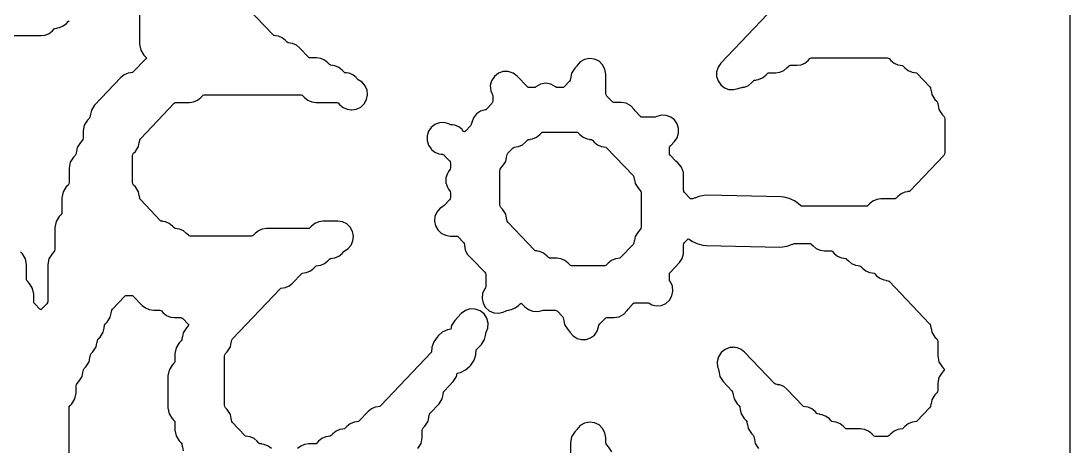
# Model space of a CAD drawing. Header units: millimetres. Extents: x 0 to 63, y 0 to 126.
# Drawn here: x 29.76 to 63.27, y 75.57 to 89.16 of the extents above; entities that cross this region are included whole.
import ezdxf

# ---------------------------------------------------------------- set-up
doc = ezdxf.new("R2010")
doc.units = ezdxf.units.MM
doc.layers.add('CUT', color=1, linetype='Continuous')

msp = doc.modelspace()

# ---------------------------------------------------------------- linework, layer by layer
at = {"layer": 'CUT'}
for points in [[(21.134, 3), (42.134, 3), (42.134, 0), (50.134, 0), (50.134, 3), (63.2679, 3), (63.2679, 123), (50.134, 123), (50.134, 126), (42.134, 126), (42.134, 123), (21.134, 123), (21.134, 126), (13.134, 126), (13.134, 123), (0, 123), (0, 3), (13.134, 3), (13.134, 0), (21.134, 0)], [(48.0666, 85.2946), (48.1716, 85.2106), (48.2953, 85.1576), (48.3731, 85.1471), (48.3727, 85.1441), (48.4381, 85.1352), (48.4632, 85.1151), (49.3094, 84.2269), (49.3337, 84.189), (49.3513, 84.0978), (49.3533, 84.0982), (49.3781, 83.9699), (49.4803, 83.8108), (49.5349, 83.7534), (49.5593, 83.7154), (49.5679, 83.6711), (49.5679, 82.5826), (49.5593, 82.5383), (49.5349, 82.5003), (49.4803, 82.4429), (49.3781, 82.2838), (49.3533, 82.1555), (49.3513, 82.1559), (49.3337, 82.0647), (49.3094, 82.0268), (48.9144, 81.6122), (48.8893, 81.5921), (48.8238, 81.5832), (48.8243, 81.5802), (48.7465, 81.5696), (48.6228, 81.5167), (48.5178, 81.4326), (48.4632, 81.3754), (48.4381, 81.3553), (48.4062, 81.351), (47.3458, 81.351), (47.3139, 81.3553), (47.2887, 81.3754), (47.2342, 81.4326), (47.1292, 81.5167), (47.0055, 81.5696), (46.8722, 81.5877), (46.6691, 81.5877), (46.6371, 81.5921), (46.612, 81.6122), (46.5575, 81.6694), (46.4524, 81.7534), (46.3288, 81.8064), (46.251, 81.817), (46.2514, 81.82), (46.186, 81.8289), (46.1608, 81.849), (45.3147, 82.7371), (45.2903, 82.7751), (45.2727, 82.8662), (45.2707, 82.8659), (45.246, 82.9941), (45.1438, 83.1533), (45.0891, 83.2107), (45.0647, 83.2487), (45.0562, 83.293), (45.0562, 84.3815), (45.0647, 84.4258), (45.0891, 84.4637), (45.1438, 84.5211), (45.246, 84.6803), (45.2707, 84.8086), (45.2727, 84.8082), (45.2903, 84.8993), (45.3147, 84.9373), (45.4841, 85.1151), (45.5092, 85.1352), (45.5746, 85.1441), (45.5742, 85.1471), (45.652, 85.1576), (45.7757, 85.2106), (45.8807, 85.2946), (45.9352, 85.3519), (45.9604, 85.372), (46.0258, 85.3809), (46.0254, 85.3839), (46.1032, 85.3944), (46.2268, 85.4474), (46.3319, 85.5314), (46.3864, 85.5886), (46.4115, 85.6088), (46.4435, 85.6131), (47.5038, 85.6131), (47.5358, 85.6088), (47.5609, 85.5886), (47.6154, 85.5314), (47.7205, 85.4474), (47.8441, 85.3944), (47.9219, 85.3839), (47.9215, 85.3809), (47.9869, 85.372), (48.0121, 85.3519)]]:
    msp.add_lwpolyline(points, close=True, dxfattribs=at)
for points in [[(37.7597, 75.513), (37.6547, 75.597), (37.531, 75.65), (37.4532, 75.6605), (37.4536, 75.6635), (37.3882, 75.6724), (37.363, 75.6925), (37.3085, 75.7497), (37.2035, 75.8338), (37.0798, 75.8868), (37.002, 75.8973), (37.0025, 75.9003), (36.937, 75.9092), (36.9119, 75.9293), (36.5169, 76.3439), (36.4926, 76.3818), (36.475, 76.473), (36.473, 76.4726), (36.4482, 76.6009), (36.346, 76.7601), (36.2913, 76.8175), (36.267, 76.8554), (36.2584, 76.8997), (36.2584, 78.4618), (36.267, 78.5061), (36.2913, 78.5441), (36.346, 78.6015), (36.4482, 78.7606), (36.473, 78.8889), (36.475, 78.8885), (36.4926, 78.9797), (36.5169, 79.0176), (38.0398, 80.6161), (38.065, 80.6363), (38.1304, 80.6451), (38.13, 80.6481), (38.2078, 80.6587), (38.3314, 80.7117), (38.4365, 80.7957), (38.7165, 81.0897), (38.7417, 81.1098), (38.8071, 81.1187), (38.8067, 81.1217), (38.8845, 81.1323), (39.0082, 81.1852), (39.1132, 81.2693), (39.1677, 81.3265), (39.1929, 81.3466), (39.2583, 81.3555), (39.2579, 81.3585), (39.3357, 81.369), (39.4593, 81.422), (39.5644, 81.5061), (39.6189, 81.5633), (39.644, 81.5834), (39.7095, 81.5923), (39.709, 81.5953), (39.7868, 81.6058), (39.9105, 81.6588), (40.0155, 81.7429), (40.0701, 81.8001), (40.1174, 81.838), (40.2044, 81.8921), (40.3031, 82.007), (40.3629, 82.1462), (40.3783, 82.2968), (40.3479, 82.4452), (40.2744, 82.5776), (40.1646, 82.682), (40.0286, 82.7487), (39.8789, 82.7717), (39.4053, 82.7717), (39.272, 82.7536), (39.1483, 82.7006), (39.0432, 82.6166), (38.9887, 82.5593), (38.9636, 82.5392), (38.9317, 82.5349), (37.6006, 82.5349), (37.4673, 82.5168), (37.3436, 82.4638), (37.2386, 82.3798), (37.1841, 82.3226), (37.1589, 82.3024), (37.127, 82.2981), (35.1643, 82.2981), (35.1324, 82.3024), (35.1072, 82.3226), (35.0527, 82.3798), (34.9477, 82.4638), (34.824, 82.5168), (34.7462, 82.5273), (34.7466, 82.5303), (34.6812, 82.5392), (34.656, 82.5593), (34.6015, 82.6166), (34.4965, 82.7006), (34.3728, 82.7536), (34.295, 82.7641), (34.2954, 82.7671), (34.23, 82.776), (34.2049, 82.7961), (33.5843, 83.4475), (33.56, 83.4854), (33.5424, 83.5766), (33.5404, 83.5762), (33.5157, 83.7045), (33.4134, 83.8637), (33.3588, 83.9211), (33.3344, 83.959), (33.3259, 84.0033), (33.3259, 84.855), (33.3344, 84.8993), (33.3588, 84.9373), (33.4134, 84.9947), (33.5157, 85.1538), (33.5404, 85.2821), (33.5424, 85.2817), (33.56, 85.3729), (33.5843, 85.4109), (34.656, 86.5358), (34.6812, 86.5559), (34.7131, 86.5603), (35.1419, 86.5603), (35.2752, 86.5784), (35.3988, 86.6313), (35.5039, 86.7154), (35.5584, 86.7726), (35.5835, 86.7927), (35.6155, 86.797), (38.7061, 86.797), (38.738, 86.7927), (38.7632, 86.7726), (38.8177, 86.7154), (38.9227, 86.6313), (39.0464, 86.5784), (39.1797, 86.5603), (39.8639, 86.5603), (39.8801, 86.55), (39.8965, 86.543), (39.9301, 86.4949), (39.9456, 86.4786), (40.0506, 86.3945), (40.1743, 86.3416), (40.3076, 86.3235), (40.3301, 86.3235), (40.4798, 86.3464), (40.6158, 86.4131), (40.7255, 86.5175), (40.799, 86.6499), (40.8295, 86.7983), (40.8141, 86.949), (40.7543, 87.0881), (40.6556, 87.203), (40.527, 87.2831), (40.5158, 87.2879), (40.4822, 87.336), (40.4667, 87.3523), (40.3617, 87.4363), (40.238, 87.4893), (40.1602, 87.4999), (40.1606, 87.5029), (40.1443, 87.5051), (40.1253, 87.5046), (40.1047, 87.5074), (40.1006, 87.5074), (40.0701, 87.5319), (40.0155, 87.5891), (39.9105, 87.6731), (39.7868, 87.7261), (39.709, 87.7366), (39.7095, 87.7396), (39.644, 87.7485), (39.6189, 87.7686), (39.5644, 87.8259), (39.4593, 87.9099), (39.3357, 87.9629), (39.2024, 87.981), (38.9992, 87.981), (38.9673, 87.9853), (38.9421, 88.0054), (38.662, 88.2994), (38.557, 88.3835), (38.4333, 88.4364), (38.3555, 88.447), (38.356, 88.45), (38.2905, 88.4589), (38.2654, 88.479), (38.2109, 88.5362), (38.1058, 88.6203), (37.9822, 88.6732), (37.9044, 88.6838), (37.9048, 88.6868), (37.8394, 88.6957), (37.8142, 88.7158), (36.7425, 89.8407)], [(53.821, 89.6039), (52.1116, 87.8096), (52.0249, 87.6853), (51.9794, 87.5409), (51.9793, 87.3894), (52.0245, 87.2449), (52.1109, 87.1205), (52.2306, 87.0277), (52.3726, 86.975), (52.5239, 86.9672), (52.6705, 87.0051), (52.7273, 87.0294), (52.7933, 87.0384), (52.7929, 87.0414), (52.8707, 87.0519), (52.9943, 87.1049), (53.0994, 87.1889), (53.1539, 87.2462), (53.1791, 87.2663), (53.2445, 87.2752), (53.2441, 87.2781), (53.3218, 87.2887), (53.4455, 87.3417), (53.5506, 87.4257), (53.6051, 87.4829), (53.6302, 87.5031), (53.6621, 87.5074), (53.8653, 87.5074), (53.9986, 87.5255), (54.1223, 87.5785), (54.2273, 87.6625), (54.2818, 87.7197), (54.307, 87.7399), (54.3389, 87.7442), (54.542, 87.7442), (54.6753, 87.7623), (54.799, 87.8153), (54.9041, 87.8993), (54.9586, 87.9565), (54.9837, 87.9766), (55.0156, 87.981), (57.4295, 87.981), (57.4614, 87.9766), (57.4866, 87.9565), (57.5411, 87.8993), (57.6461, 87.8153), (57.7698, 87.7623), (57.8476, 87.7517), (57.8472, 87.7487), (57.9126, 87.7399), (57.9378, 87.7197), (57.9923, 87.6625), (58.0973, 87.5785), (58.221, 87.5255), (58.2988, 87.5149), (58.2984, 87.5119), (58.3638, 87.5031), (58.3889, 87.4829), (58.7839, 87.0684), (58.8082, 87.0304), (58.8258, 86.9393), (58.8278, 86.9396), (58.8526, 86.8114), (58.9548, 86.6522), (59.0095, 86.5948), (59.0338, 86.5568), (59.0514, 86.4657), (59.0534, 86.4661), (59.0781, 86.3378), (59.1804, 86.1786), (59.235, 86.1212), (59.2594, 86.0833), (59.2679, 86.039), (59.2679, 84.9505), (59.2594, 84.9062), (59.235, 84.8682), (58.1633, 83.7433), (58.1382, 83.7232), (58.0728, 83.7143), (58.0732, 83.7113), (57.9954, 83.7007), (57.8717, 83.6477), (57.7667, 83.5637), (57.7122, 83.5065), (57.687, 83.4864), (57.6551, 83.482), (57.2264, 83.482), (57.093, 83.4639), (56.9694, 83.4109), (56.8643, 83.3269), (56.8098, 83.2697), (56.7847, 83.2496), (56.7527, 83.2452), (54.7224, 83.2452), (54.6841, 83.2517), (54.6714, 83.2658), (54.587, 83.3402), (54.4722, 83.4206), (54.2936, 83.4991), (54.134, 83.5344), (54.0367, 83.5461), (51.6753, 83.5969), (51.5776, 83.5893), (51.4166, 83.5609), (51.2869, 83.5104), (51.2844, 83.5158), (51.2207, 83.4869), (51.1865, 83.482), (51.1807, 83.482), (51.1488, 83.4864), (51.1236, 83.5065), (50.9543, 83.6843), (50.9299, 83.7222), (50.9214, 83.7665), (50.9214, 84.1447), (50.9221, 84.1486), (50.9238, 84.3287), (50.8615, 84.4977), (50.7435, 84.6336), (50.6725, 84.6904), (50.5031, 84.8682), (50.4787, 84.9062), (50.4702, 84.9505), (50.4702, 85.0918), (50.4787, 85.1361), (50.5031, 85.1741), (50.6335, 85.3109), (50.7202, 85.4352), (50.7656, 85.5796), (50.7658, 85.7311), (50.7206, 85.8756), (50.6342, 86), (50.5145, 86.0928), (50.3725, 86.1455), (50.2212, 86.1533), (50.0746, 86.1154), (50.0178, 86.0911), (49.9852, 86.0867), (49.6016, 86.0867), (49.5697, 86.091), (49.5446, 86.1111), (49.3752, 86.2889), (49.3485, 86.3304), (49.237, 86.4532), (49.0914, 86.5327), (48.9278, 86.5603), (48.6993, 86.5603), (48.6674, 86.5646), (48.6422, 86.5847), (48.4729, 86.7625), (48.4485, 86.8005), (48.4399, 86.8448), (48.4399, 87.4621), (48.4143, 87.62), (48.3402, 87.7618), (48.2251, 87.8728), (48.0807, 87.9419), (47.922, 87.9618), (47.7651, 87.9305), (47.6261, 87.8513), (47.5192, 87.7323), (47.5047, 87.7096), (47.45, 87.6522), (47.3478, 87.4931), (47.3231, 87.3648), (47.3211, 87.3652), (47.3035, 87.274), (47.2791, 87.2361), (47.1097, 87.0583), (47.0846, 87.0382), (47.0527, 87.0338), (46.8946, 87.0338), (46.8627, 87.0382), (46.8348, 87.0605), (46.688, 87.1419), (46.5225, 87.17), (46.357, 87.1419), (46.2102, 87.0605), (46.1823, 87.0382), (46.1503, 87.0338), (45.9923, 87.0338), (45.9604, 87.0382), (45.9352, 87.0583), (45.6119, 87.3977), (45.4815, 87.4959), (45.3264, 87.5469), (45.1632, 87.5453), (45.0092, 87.4911), (44.8809, 87.3903), (44.7919, 87.2535), (44.7516, 87.0953), (44.7645, 86.9325), (44.8202, 86.8034), (44.8306, 86.7493), (44.8306, 86.608), (44.8221, 86.5637), (44.7977, 86.5257), (44.6283, 86.3479), (44.6032, 86.3278), (44.5827, 86.325), (44.4341, 86.2806), (44.3063, 86.1928), (44.2116, 86.07), (44.159, 85.9241), (44.1453, 85.8533), (44.1209, 85.8153), (43.9563, 85.6425), (43.9271, 85.6204), (43.9002, 85.6294), (43.866, 85.6785), (43.8505, 85.6948), (43.7454, 85.7788), (43.6218, 85.8318), (43.544, 85.8424), (43.5444, 85.8453), (43.528, 85.8476), (43.509, 85.8471), (43.4885, 85.8499), (43.4809, 85.8499), (43.4648, 85.8601), (43.4216, 85.8786), (43.2749, 85.9165), (43.1237, 85.9087), (42.9817, 85.856), (42.862, 85.7632), (42.7756, 85.6389), (42.7303, 85.4943), (42.7305, 85.3428), (42.776, 85.1984), (42.8626, 85.0742), (42.8782, 85.0579), (42.9832, 84.9738), (43.1069, 84.9208), (43.1847, 84.9103), (43.1843, 84.9073), (43.2006, 84.9051), (43.2196, 84.9055), (43.2402, 84.9027), (43.2477, 84.9027), (43.2638, 84.8925), (43.2773, 84.8868), (43.3033, 84.8484), (43.4442, 84.7005), (43.4686, 84.6625), (43.4771, 84.6182), (43.4771, 84.4769), (43.4686, 84.4326), (43.4184, 84.3545), (43.4212, 84.3527), (43.3806, 84.2945), (43.3351, 84.1498), (43.3351, 83.9982), (43.3806, 83.8535), (43.4212, 83.7953), (43.4184, 83.7935), (43.4686, 83.7154), (43.4771, 83.6711), (43.4771, 83.5297), (43.4686, 83.4854), (43.4442, 83.4475), (43.2748, 83.2697), (43.2274, 83.2318), (43.1404, 83.1776), (43.0417, 83.0628), (42.982, 82.9236), (42.9666, 82.7729), (42.997, 82.6246), (43.0705, 82.4921), (43.1803, 82.3878), (43.3162, 82.321), (43.4659, 82.2981), (43.6689, 82.2981), (43.7008, 82.2938), (43.726, 82.2736), (43.8954, 82.0959), (43.9197, 82.0579), (43.9283, 82.0136), (43.9283, 82.0027), (43.9504, 81.8556), (44.0149, 81.7214), (44.1159, 81.6122), (44.1772, 81.5633), (44.5721, 81.1487), (44.5965, 81.1108), (44.605, 81.0664), (44.605, 80.6883), (44.5965, 80.644), (44.5691, 80.6013), (44.5063, 80.4587), (44.4905, 80.3037), (44.5232, 80.1513), (44.6013, 80.0164), (44.717, 79.9121), (44.8593, 79.8485), (45.0142, 79.8317), (45.1667, 79.8635), (45.255, 79.9138), (45.283, 79.9258), (45.349, 79.9348), (45.3486, 79.9378), (45.4264, 79.9483), (45.5501, 80.0013), (45.6551, 80.0853), (45.705, 80.1376), (45.7329, 80.1588), (45.7609, 80.1376), (45.853, 80.041), (45.9727, 79.9485), (46.1145, 79.8961), (46.2656, 79.8884), (46.4095, 79.9256), (46.4435, 79.9302), (46.8271, 79.9302), (46.859, 79.9259), (46.8842, 79.9058), (47.0535, 79.728), (47.0779, 79.69), (47.0955, 79.5989), (47.0975, 79.5993), (47.1222, 79.471), (47.2244, 79.3118), (47.2791, 79.2544), (47.3004, 79.2213), (47.3981, 79.1099), (47.5242, 79.0319), (47.6675, 78.9944), (47.8156, 79.0005), (47.9554, 79.0498), (48.0746, 79.138), (48.1627, 79.2572), (48.212, 79.3969), (48.2229, 79.4532), (48.2473, 79.4912), (48.4166, 79.669), (48.4418, 79.6891), (48.4737, 79.6934), (48.7022, 79.6934), (48.8658, 79.721), (49.0114, 79.8005), (49.1229, 79.9233), (49.1496, 79.9648), (49.319, 80.1426), (49.3441, 80.1627), (49.3761, 80.167), (49.7597, 80.167), (49.7922, 80.1626), (49.8202, 80.1506), (49.9085, 80.1003), (50.061, 80.0685), (50.2159, 80.0853), (50.3582, 80.1489), (50.474, 80.2532), (50.552, 80.3881), (50.5847, 80.5404), (50.5689, 80.6955), (50.5061, 80.8381), (50.4787, 80.8808), (50.4702, 80.9251), (50.4702, 81.0664), (50.4787, 81.1108), (50.5031, 81.1487), (50.7893, 81.4491), (50.8788, 81.5792), (50.9232, 81.7307), (50.9203, 81.8245), (50.9214, 81.8245), (50.9214, 82.0136), (50.9299, 82.0579), (50.9543, 82.0959), (51.0456, 82.1917), (51.0707, 82.2115), (51.0992, 82.1971), (51.2054, 82.1228), (51.384, 82.0442), (51.5436, 82.0089), (51.6409, 81.9972), (54.0024, 81.9465), (54.1001, 81.954), (54.261, 81.9824), (54.3908, 82.0329), (54.3932, 82.0275), (54.457, 82.0564), (54.4911, 82.0613), (54.9481, 82.0613), (54.98, 82.057), (55.0052, 82.0368), (55.0597, 81.9796), (55.1647, 81.8956), (55.2884, 81.8426), (55.4217, 81.8245), (55.6248, 81.8245), (55.6568, 81.8202), (55.6819, 81.8001), (55.7364, 81.7429), (55.8415, 81.6588), (55.9651, 81.6058), (56.0429, 81.5953), (56.0425, 81.5923), (56.1079, 81.5834), (56.1331, 81.5633), (56.1876, 81.5061), (56.2926, 81.422), (56.4163, 81.369), (56.4941, 81.3585), (56.4937, 81.3555), (56.5591, 81.3466), (56.5843, 81.3265), (56.6388, 81.2693), (56.7438, 81.1852), (56.8675, 81.1323), (56.9453, 81.1217), (56.9449, 81.1187), (57.0103, 81.1098), (57.0354, 81.0897), (57.0899, 81.0325), (57.195, 80.9485), (57.3186, 80.8955), (57.3964, 80.8849), (57.396, 80.8819), (57.4614, 80.873), (57.4866, 80.8529), (58.7839, 79.4912), (58.8082, 79.4532), (58.8258, 79.3621), (58.8278, 79.3625), (58.8526, 79.2342), (58.9548, 79.075), (59.0095, 79.0176), (59.0338, 78.9797), (59.0424, 78.9354), (59.0424, 78.4728), (59.0781, 78.287), (59.1804, 78.1279), (59.2416, 78.0635), (59.2609, 78.0359), (59.2416, 78.0083), (59.1804, 77.944), (59.0781, 77.7848), (59.0424, 77.5991), (59.0424, 77.3733), (59.0338, 77.329), (59.0095, 77.291), (58.9548, 77.2336), (58.8526, 77.0745), (58.8278, 76.9462), (58.8258, 76.9466), (58.8082, 76.8554), (58.7839, 76.8175), (58.3889, 76.4029), (58.3638, 76.3828), (58.2984, 76.3739), (58.2988, 76.3709), (58.221, 76.3603), (58.0973, 76.3074), (57.9923, 76.2233), (57.9378, 76.1661), (57.9126, 76.146), (57.8472, 76.1371), (57.8476, 76.1341), (57.7698, 76.1236), (57.6461, 76.0706), (57.5411, 75.9865), (57.4866, 75.9293), (57.4614, 75.9092), (57.4295, 75.9049), (57.0459, 75.9049), (57.014, 75.9092), (56.9888, 75.9293), (56.9343, 75.9865), (56.8293, 76.0706), (56.7056, 76.1236), (56.5723, 76.1416), (56.1436, 76.1416), (56.1116, 76.146), (56.0865, 76.1661), (56.032, 76.2233), (55.9269, 76.3074), (55.8033, 76.3603), (55.7255, 76.3709), (55.7259, 76.3739), (55.6605, 76.3828), (55.6353, 76.4029), (55.5808, 76.4601), (55.4758, 76.5441), (55.3521, 76.5971), (55.2743, 76.6077), (55.2747, 76.6107), (55.2093, 76.6196), (55.1841, 76.6397), (55.1296, 76.6969), (55.0246, 76.7809), (54.9009, 76.8339), (54.8231, 76.8445), (54.8235, 76.8475), (54.7581, 76.8563), (54.733, 76.8765), (54.2273, 77.4073), (54.1223, 77.4913), (53.9986, 77.5443), (53.9208, 77.5548), (53.9212, 77.5578), (53.8558, 77.5667), (53.8306, 77.5868), (52.8738, 78.5912), (52.7688, 78.6752), (52.6451, 78.7282), (52.5673, 78.7388), (52.5677, 78.7418), (52.5647, 78.7422), (52.546, 78.7416), (52.5118, 78.7463), (52.5004, 78.7463), (52.5004, 78.7404), (52.4028, 78.7377), (52.2509, 78.6817), (52.1248, 78.5802), (52.0378, 78.4436), (51.999, 78.2865), (52.0124, 78.1251), (52.0313, 78.0815), (52.0583, 77.9414), (52.0603, 77.9418), (52.0851, 77.8135), (52.1873, 77.6543), (52.4675, 77.3601), (52.4919, 77.3222), (52.5095, 77.231), (52.5115, 77.2314), (52.5362, 77.1031), (52.6384, 76.944), (52.6931, 76.8866), (52.7175, 76.8486), (52.7351, 76.7574), (52.7371, 76.7578), (52.7618, 76.6295), (52.864, 76.4704), (52.9187, 76.413), (52.9431, 76.375), (52.9606, 76.2839), (52.9627, 76.2843), (52.9874, 76.156), (53.0896, 75.9968), (53.1443, 75.9394), (53.1687, 75.9014), (53.1862, 75.8103), (53.1883, 75.8107), (53.213, 75.6824), (53.3152, 75.5232)], [(29.254, 88.6913), (30.4046, 88.6913), (30.5379, 88.7094), (30.6616, 88.7624), (30.7666, 88.8464), (30.8211, 88.9037), (30.8463, 88.9238), (30.9117, 88.9327), (30.9113, 88.9357), (30.9891, 88.9462), (31.1127, 88.9992), (31.2178, 89.0832), (31.2723, 89.1404), (31.2975, 89.1606)], [(33.5514, 89.354), (33.5514, 88.4178), (33.5872, 88.2321), (33.6894, 88.0729), (33.7507, 88.0086), (33.77, 87.981), (33.7507, 87.9534), (33.3492, 87.5319), (33.324, 87.5117), (33.2586, 87.5029), (33.259, 87.4999), (33.1812, 87.4893), (33.0575, 87.4363), (32.9525, 87.3523), (32.1103, 86.4683), (32.0081, 86.3092), (31.9834, 86.1809), (31.9814, 86.1813), (31.9638, 86.0901), (31.9394, 86.0521), (31.8848, 85.9947), (31.7825, 85.8356), (31.7468, 85.6498), (31.7468, 85.424), (31.7382, 85.3797), (31.7139, 85.3418), (31.6592, 85.2844), (31.557, 85.1252), (31.5322, 84.9969), (31.5302, 84.9973), (31.5126, 84.9062), (31.4883, 84.8682), (31.4336, 84.8108), (31.3314, 84.6516), (31.2956, 84.4659), (31.2956, 84.0033), (31.2871, 83.959), (31.2627, 83.9211), (31.208, 83.8637), (31.1058, 83.7045), (31.07, 83.5188), (31.07, 83.0562), (31.0615, 83.0119), (31.0371, 82.9739), (30.9824, 82.9165), (30.8802, 82.7574), (30.8444, 82.5716), (30.8444, 81.8722), (30.8359, 81.8279), (30.8115, 81.79), (30.7568, 81.7326), (30.6546, 81.5734), (30.6188, 81.3877), (30.6188, 80.2147), (30.6103, 80.1704), (30.5859, 80.1325), (30.4212, 79.9596), (30.3933, 79.9384), (30.3653, 79.9596), (30.2006, 80.1325), (30.1762, 80.1704), (30.1677, 80.2147), (30.1677, 80.4405), (30.1319, 80.6263), (30.0297, 80.7854), (29.975, 80.8428), (29.9506, 80.8808), (29.9421, 80.9251), (29.9421, 81.3877), (29.9063, 81.5734), (29.8041, 81.7326), (29.7494, 81.79)], [(31.2956, 70.1852), (31.2956, 76.8043), (31.3041, 76.8486), (31.3285, 76.8866), (31.3832, 76.944), (31.4854, 77.1031), (31.5212, 77.2888), (31.5212, 77.5147), (31.5297, 77.559), (31.5541, 77.5969), (31.6088, 77.6543), (31.711, 77.8135), (31.7357, 77.9418), (31.7377, 77.9414), (31.7553, 78.0325), (31.7797, 78.0705), (31.8344, 78.1279), (31.9366, 78.287), (31.9613, 78.4153), (31.9633, 78.4149), (31.9809, 78.5061), (32.0053, 78.5441), (32.0599, 78.6015), (32.1622, 78.7606), (32.1869, 78.8889), (32.1889, 78.8885), (32.2065, 78.9797), (32.2308, 79.0176), (32.2855, 79.075), (32.3877, 79.2342), (32.4125, 79.3625), (32.4145, 79.3621), (32.4321, 79.4532), (32.4564, 79.4912), (32.5111, 79.5486), (32.6133, 79.7078), (32.638, 79.8361), (32.6401, 79.8357), (32.6576, 79.9268), (32.682, 79.9648), (33.077, 80.3793), (33.1021, 80.3995), (33.1341, 80.4038), (33.2921, 80.4038), (33.324, 80.3995), (33.3492, 80.3793), (33.6292, 80.0853), (33.7343, 80.0013), (33.858, 79.9483), (33.9913, 79.9302), (34.1944, 79.9302), (34.2263, 79.9259), (34.2515, 79.9058), (34.306, 79.8486), (34.411, 79.7645), (34.5347, 79.7115), (34.668, 79.6934), (34.8711, 79.6934), (34.9031, 79.6891), (34.9282, 79.669), (35.1042, 79.4843), (35.1235, 79.4567), (35.1042, 79.4291), (35.0429, 79.3647), (34.9407, 79.2056), (34.916, 79.0773), (34.914, 79.0777), (34.8964, 78.9865), (34.872, 78.9485), (34.8173, 78.8911), (34.7151, 78.732), (34.6794, 78.5463), (34.6794, 78.3204), (34.6708, 78.2761), (34.6464, 78.2382), (34.5918, 78.1808), (34.4895, 78.0216), (34.4538, 77.8359), (34.4538, 76.8153), (34.4895, 76.6295), (34.5918, 76.4704), (34.6464, 76.413), (34.6708, 76.375), (34.6794, 76.3307), (34.6794, 76.1049), (34.7151, 75.9192), (34.8173, 75.76), (34.872, 75.7026), (34.8964, 75.6647), (34.914, 75.5735), (34.916, 75.5739), (34.9407, 75.4456)], [(42.4368, 75.5232), (42.539, 75.6824), (42.5748, 75.8681), (42.5748, 76.0939), (42.5833, 76.1382), (42.6077, 76.1762), (42.6624, 76.2336), (42.7646, 76.3927), (42.7893, 76.521), (42.7913, 76.5206), (42.8089, 76.6118), (42.8333, 76.6498), (43.1135, 76.944), (43.2157, 77.1031), (43.2405, 77.2314), (43.2425, 77.231), (43.2601, 77.3222), (43.2844, 77.3601), (43.5647, 77.6543), (43.6669, 77.8135), (43.6884, 77.9253), (43.7969, 77.9465), (43.961, 78.0267), (44.0989, 78.1467), (44.1301, 78.1821), (44.2322, 78.3337), (44.2915, 78.5065), (44.3025, 78.6655), (44.467, 78.8382), (44.5692, 78.9974), (44.594, 79.1257), (44.596, 79.1253), (44.6154, 79.2262), (44.6711, 79.3554), (44.684, 79.5181), (44.6438, 79.6763), (44.5548, 79.8131), (44.4264, 79.914), (44.2724, 79.9681), (44.1092, 79.9698), (43.9541, 79.9188), (43.8238, 79.8205), (43.6151, 79.6015), (43.5129, 79.4423), (43.4913, 79.3304), (43.3828, 79.3092), (43.2186, 79.2289), (43.0808, 79.1089), (43.0495, 79.0735), (42.9475, 78.9219), (42.8881, 78.7491), (42.8772, 78.5902), (41.2446, 76.8765), (41.2194, 76.8563), (41.154, 76.8475), (41.1544, 76.8445), (41.0766, 76.8339), (40.953, 76.7809), (40.8479, 76.6969), (40.5678, 76.4029), (40.5427, 76.3828), (40.4773, 76.3739), (40.4777, 76.3709), (40.3999, 76.3603), (40.2762, 76.3074), (40.1712, 76.2233), (40.1167, 76.1661), (40.0915, 76.146), (40.0261, 76.1371), (40.0265, 76.1341), (39.9487, 76.1236), (39.825, 76.0706), (39.72, 75.9865), (39.6655, 75.9293), (39.6403, 75.9092), (39.5749, 75.9003), (39.5753, 75.8973), (39.4975, 75.8868), (39.3739, 75.8338), (39.2688, 75.7497), (39.2143, 75.6925), (39.1892, 75.6724), (39.1572, 75.6681), (38.9541, 75.6681), (38.8208, 75.65), (38.6971, 75.597), (38.5921, 75.513)], [(48.6297, 75.417), (48.5275, 75.5761), (48.4729, 75.6335), (48.4485, 75.6715), (48.4399, 75.7158), (48.4399, 75.8595), (48.4143, 76.0175), (48.3402, 76.1592), (48.2251, 76.2703), (48.0807, 76.3393), (47.922, 76.3592), (47.7651, 76.328), (47.6261, 76.2488), (47.5192, 76.1297), (47.5047, 76.1071), (47.45, 76.0497), (47.3478, 75.8905), (47.312, 75.7048), (47.312, 75.0054)]]:
    msp.add_lwpolyline(points, dxfattribs=at)

doc.saveas('drawing.dxf')
